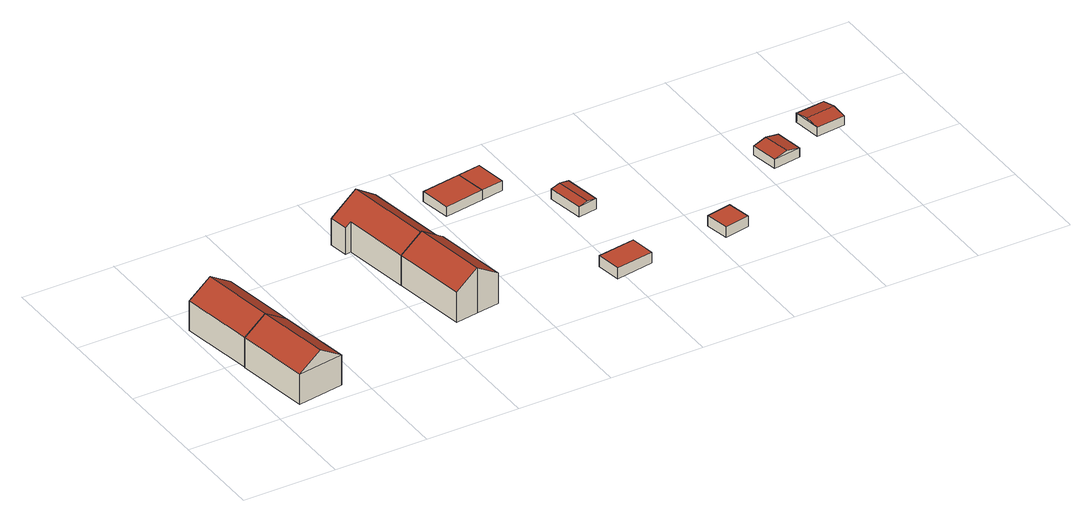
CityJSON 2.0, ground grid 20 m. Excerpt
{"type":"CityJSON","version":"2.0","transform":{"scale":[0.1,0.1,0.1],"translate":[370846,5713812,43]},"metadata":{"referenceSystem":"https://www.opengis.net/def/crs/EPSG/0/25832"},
"CityObjects":{
"building1":{"type":"Building","attributes":{"Geometrietyp2DReferenz":"3000","Gemeindeschluessel":"05513000","function":"31001_1010","roofType":"3100","measuredHeight":10.08,"storeysAboveGround":2},"address":[{"country":"Germany","locality":"Gelsenkirchen","thoroughfareNumber":"12","thoroughfareName":"Neuer Weg"}],"geometry":[{"type":"Solid","lod":"2","boundaries":[[[[0,1,2,3]],[[4,5,1,0]],[[6,7,5,4]],[[3,2,7,6]],[[0,8,4]],[[6,9,3]],[[3,9,8,0]],[[4,8,9,6]],[[1,5,7,2]]]],"semantics":{"surfaces":[{"type":"WallSurface"},{"type":"RoofSurface"},{"type":"GroundSurface"}],"values":[[0,0,0,0,0,0,1,1,2]]}}]},
"building2":{"type":"Building","attributes":{"Geometrietyp2DReferenz":"3000","Gemeindeschluessel":"05513000","function":"31001_1010","roofType":"3100","measuredHeight":9.95,"storeysAboveGround":2},"address":[{"country":"Germany","locality":"Gelsenkirchen","thoroughfareNumber":"10","thoroughfareName":"Neuer Weg"}],"geometry":[{"type":"Solid","lod":"2","boundaries":[[[[3,10,11,12]],[[6,13,10,3]],[[14,15,13,6]],[[12,11,15,14]],[[3,9,6]],[[14,16,12]],[[12,16,9,3]],[[6,9,16,14]],[[10,13,15,11]]]],"semantics":{"surfaces":[{"type":"WallSurface"},{"type":"RoofSurface"},{"type":"GroundSurface"}],"values":[[0,0,0,0,0,0,1,1,2]]}}]},
"building3":{"type":"Building","attributes":{"Geometrietyp2DReferenz":"3000","Gemeindeschluessel":"05513000","function":"31001_1010","roofType":"3100","measuredHeight":10.03,"storeysAboveGround":2},"address":[{"country":"Germany","locality":"Gelsenkirchen","thoroughfareNumber":"16","thoroughfareName":"Neuer Weg"}],"geometry":[{"type":"Solid","lod":"2","boundaries":[[[[17,18,19,20]],[[21,22,18,17]],[[23,24,22,21]],[[25,26,24,23]],[[27,28,26,25]],[[29,30,28,27]],[[20,19,30,29]],[[21,17,20,23]],[[29,27,25,23,20]],[[18,22,24,26,28,30,19]]]],"semantics":{"surfaces":[{"type":"WallSurface"},{"type":"RoofSurface"},{"type":"GroundSurface"}],"values":[[0,0,0,0,0,0,0,1,1,2]]}}]},
"building4":{"type":"Building","attributes":{"Geometrietyp2DReferenz":"3000","Gemeindeschluessel":"05513000","function":"31001_1010","roofType":"3100","measuredHeight":9.96,"storeysAboveGround":2},"address":[{"country":"Germany","locality":"Gelsenkirchen","thoroughfareNumber":"14","thoroughfareName":"Neuer Weg"}],"geometry":[{"type":"Solid","lod":"2","boundaries":[[[[31,32,33,34]],[[35,36,32,31]],[[37,38,36,35]],[[39,40,38,37]],[[41,42,40,39]],[[43,44,42,41]],[[21,45,44,43]],[[34,33,45,21]],[[35,31,34,21,43,37]],[[41,39,37,43]],[[32,36,38,40,42,44,45,33]]]],"semantics":{"surfaces":[{"type":"WallSurface"},{"type":"RoofSurface"},{"type":"GroundSurface"}],"values":[[0,0,0,0,0,0,0,0,1,1,2]]}}]},
"building5":{"type":"Building","attributes":{"Geometrietyp2DReferenz":"3000","Gemeindeschluessel":"05513000","function":"31001_1313","roofType":"1000","measuredHeight":2.25},"geometry":[{"type":"Solid","lod":"2","boundaries":[[[[46,47,48,49]],[[50,51,47,46]],[[52,53,51,50]],[[49,48,53,52]],[[50,46,49,52]],[[47,51,53,48]]]],"semantics":{"surfaces":[{"type":"WallSurface"},{"type":"RoofSurface"},{"type":"GroundSurface"}],"values":[[0,0,0,0,1,2]]}}]},
"building6":{"type":"Building","attributes":{"Geometrietyp2DReferenz":"3000","Gemeindeschluessel":"05513000","function":"31001_1313","roofType":"1000","measuredHeight":2.2},"geometry":[{"type":"Solid","lod":"2","boundaries":[[[[54,55,56,57]],[[46,47,55,54]],[[49,48,47,46]],[[57,56,48,49]],[[46,54,57,49]],[[55,47,48,56]]]],"semantics":{"surfaces":[{"type":"WallSurface"},{"type":"RoofSurface"},{"type":"GroundSurface"}],"values":[[0,0,0,0,1,2]]}}]},
"building7":{"type":"Building","attributes":{"Geometrietyp2DReferenz":"3000","Gemeindeschluessel":"05513000","function":"31001_1313","roofType":"1000","measuredHeight":2.37},"geometry":[{"type":"Solid","lod":"2","boundaries":[[[[58,59,60,61]],[[62,63,59,58]],[[64,65,63,62]],[[61,60,65,64]],[[62,58,61,64]],[[59,63,65,60]]]],"semantics":{"surfaces":[{"type":"WallSurface"},{"type":"RoofSurface"},{"type":"GroundSurface"}],"values":[[0,0,0,0,1,2]]}}]},
"building8":{"type":"Building","attributes":{"Geometrietyp2DReferenz":"3000","Gemeindeschluessel":"05513000","function":"31001_1313","roofType":"3100","measuredHeight":2.7},"geometry":[{"type":"Solid","lod":"2","boundaries":[[[[66,67,68,69]],[[70,71,67,66]],[[72,73,71,70]],[[69,68,73,72]],[[66,74,70]],[[72,75,69]],[[69,75,74,66]],[[70,74,75,72]],[[67,71,73,68]]]],"semantics":{"surfaces":[{"type":"WallSurface"},{"type":"RoofSurface"},{"type":"GroundSurface"}],"values":[[0,0,0,0,0,0,1,1,2]]}}]},
"building9":{"type":"Building","attributes":{"Geometrietyp2DReferenz":"3000","Gemeindeschluessel":"05513000","function":"31001_1313","roofType":"1000","measuredHeight":2.28},"geometry":[{"type":"Solid","lod":"2","boundaries":[[[[76,77,78,79]],[[80,81,77,76]],[[82,83,81,80]],[[79,78,83,82]],[[80,76,79,82]],[[77,81,83,78]]]],"semantics":{"surfaces":[{"type":"WallSurface"},{"type":"RoofSurface"},{"type":"GroundSurface"}],"values":[[0,0,0,0,1,2]]}}]},
"building10":{"type":"Building","attributes":{"Geometrietyp2DReferenz":"3000","Gemeindeschluessel":"05513000","function":"31001_1313","roofType":"3100","measuredHeight":2.79},"geometry":[{"type":"Solid","lod":"2","boundaries":[[[[84,85,86,87]],[[88,89,85,84]],[[90,91,89,88]],[[87,86,91,90]],[[84,92,88]],[[90,93,87]],[[87,93,92,84]],[[88,92,93,90]],[[85,89,91,86]]]],"semantics":{"surfaces":[{"type":"WallSurface"},{"type":"RoofSurface"},{"type":"GroundSurface"}],"values":[[0,0,0,0,0,0,1,1,2]]}}]},
"building11":{"type":"Building","attributes":{"Geometrietyp2DReferenz":"3000","Gemeindeschluessel":"05513000","function":"31001_1313","roofType":"3100","measuredHeight":2.54},"geometry":[{"type":"Solid","lod":"2","boundaries":[[[[94,95,96,97]],[[98,99,95,94]],[[100,101,99,98]],[[97,96,101,100]],[[94,102,98]],[[100,103,97]],[[97,103,102,94]],[[98,102,103,100]],[[95,99,101,96]]]],"semantics":{"surfaces":[{"type":"WallSurface"},{"type":"RoofSurface"},{"type":"GroundSurface"}],"values":[[0,0,0,0,0,0,1,1,2]]}}]}
},
"vertices":[
[149,24,86],[149,24,19],[124,183,19],[124,183,86],[49,8,86],[49,8,19],[25,167,86],[25,167,19],[99,16,119],[74,175,119],
[124,183,20],[100,343,20],[100,343,86],[25,167,20],[0,327,86],[0,327,20],[50,335,119],
[441,93,87],[441,93,19],[491,101,19],[491,101,120],[417,253,87],[417,253,19],[466,261,120],[466,261,19],[510,267,91],[510,267,19],[516,268,87],[516,268,19],[541,109,87],[541,109,19],
[382,396,79],[382,396,20],[394,398,20],[394,398,87],[375,437,79],[375,437,20],[434,446,120],[434,446,20],[481,453,87],[481,453,20],[510,267,87],[510,267,20],[463,260,120],[463,260,20],[417,253,20],
[694,420,43],[694,420,21],[683,487,21],[683,487,43],[608,406,43],[608,406,21],[597,473,43],[597,473,21],
[742,428,43],[742,428,21],[732,495,21],[732,495,43],
[863,88,35],[863,88,11],[855,142,11],[855,142,35],[781,75,35],[781,75,11],[773,129,35],[773,129,11],
[862,287,42],[862,287,19],[849,366,19],[849,366,42],[820,280,42],[820,280,19],[807,359,42],[807,359,19],[841,284,46],[828,363,46],
[1083,105,31],[1083,105,8],[1073,156,8],[1073,156,31],[1029,94,31],[1029,94,8],[1019,145,31],[1019,145,8],
[1285,255,29],[1285,255,9],[1275,315,9],[1275,315,29],[1225,245,29],[1225,245,9],[1215,305,29],[1215,305,9],[1255,250,36],[1245,310,36],
[1406,369,27],[1406,369,7],[1342,361,7],[1342,361,27],[1414,307,27],[1414,307,7],[1350,299,27],[1350,299,7],[1410,338,33],[1346,330,33]
]}
